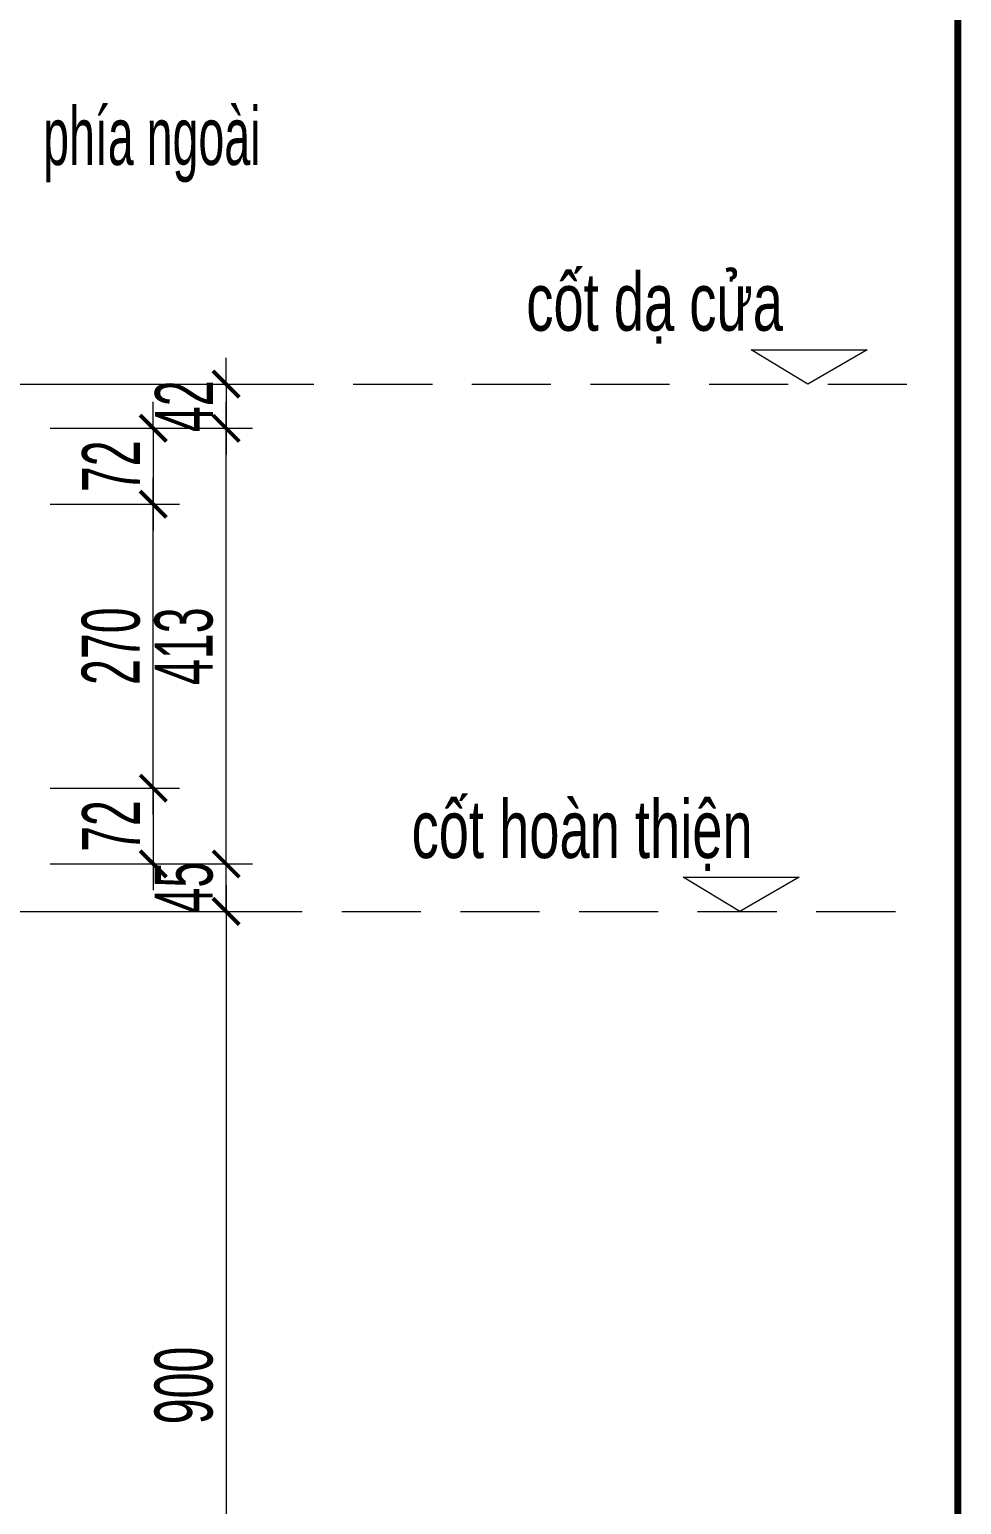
# Model space of a CAD drawing. Header units: millimetres. Extents: x 1336014 to 2939047, y -333549 to -60566.
# Drawn here: x 1474836 to 1475720, y -215503 to -214103 of the extents above; entities that cross this region are included whole.
import ezdxf

# ---------------------------------------------------------------- set-up
doc = ezdxf.new("R2010")
doc.units = ezdxf.units.MM
doc.header["$MEASUREMENT"] = 0
doc.linetypes.add('$1$HIDDEN', pattern=[0.375, 0.25, -0.125])
doc.linetypes.add('DASHDOT', pattern=[1, 0.5, -0.25, 0, -0.25])
for name, color, linetype, lineweight in [('.A-net Truc', 79, 'DASHDOT', 15), ('05.Text', 253, 'Continuous', 18), ('08.Dim', 156, 'Continuous', 15), ('10.Text', 254, 'Continuous', 18), ('11.Khung bo', 32, 'Continuous', 50), ('AUDIT_I_160217234026-0', 7, 'Continuous', 5)]:
    doc.layers.add(name, color=color, linetype=linetype, lineweight=lineweight)
doc.styles.add('TT5_Text Dim', font='hoatbif.shx', dxfattribs={"width": 0.6})
doc.dimstyles.new('TT5_Dim 1-25', dxfattribs={"dimscale": 25, "dimtxt": 2.2, "dimasz": 1, "dimexe": 1, "dimexo": 0, "dimgap": 0.5, "dimtad": 1, "dimdec": 0, "dimzin": 0, "dimdsep": 46, "dimtxsty": 'TT5_Text Dim', "dimblk": 'ARCHTICK', "dimcen": 0, "dimdle": 1, "dimclrd": 256, "dimclre": 256, "dimclrt": 1, "dimadec": 0, "dimazin": 0, "dimtfac": 0.015, "dimtdec": 0, "dimtix": 1, "dimtmove": 2, "dimatfit": 3, "dimldrblk": 'DOT', "dimfxl": 1, "dimtolj": 1, "dimtzin": 0, "dimlwd": -1, "dimlwe": -1, "dimarcsym": 1})

# ---------------------------------------------------------------- blocks, each defined once
blk = doc.blocks.new('100')
at = {"layer": '11.Khung bo', "const_width": 26.7}
blk.add_lwpolyline([(1860913, -945239.8), (1860913, -916940.1), (1896062.6, -916940.1), (1896062.6, -945239.8)], close=True, dxfattribs=at)
blk.add_lwpolyline([(1860913, -945239.8), (1860913, -916940.1), (1896062.6, -916940.1), (1896062.6, -945239.8)], close=True, dxfattribs=at)
blk.add_lwpolyline([(1860913, -945239.8), (1860913, -916940.1), (1896062.6, -916940.1), (1896062.6, -945239.8)], close=True, dxfattribs=at)
blk = doc.blocks.new('_ARCHTICK')
at = {"const_width": 0.15}
blk.add_lwpolyline([(-0.5, -0.5), (0.5, 0.5)], dxfattribs=at)
blk = doc.blocks.new('*D2184')
at = {"layer": '08.Dim', "ltscale": 200, "transparency": 16777216}
for p, q in [((1475022.5, -214915), (1475022.5, -215865)), ((1474855.5, -214940), (1475047.5, -214940)), ((1474855.5, -215840), (1475047.5, -215840))]:
    blk.add_line(p, q, dxfattribs=at)
at = {"layer": 'Defpoints', "color": 0, "ltscale": 200, "transparency": 16777216}
for p in [(1474855.5, -214940), (1474855.5, -215840), (1475022.5, -215840)]:
    blk.add_point(p, dxfattribs=at)
at = {"layer": '08.Dim', "ltscale": 200, "transparency": 16777216, "xscale": 25, "yscale": 25, "zscale": 25}
for p, rotation in [((1475022.5, -214940), 90), ((1475022.5, -215840), 270)]:
    blk.add_blockref('_ARCHTICK', p, dxfattribs=dict(at, rotation=rotation))
at = {"layer": '08.Dim', "color": 1, "ltscale": 200, "transparency": 16777216, "insert": (1474982.5, -215390), "char_height": 55, "attachment_point": 5, "rotation": 90, "style": 'TT5_Text Dim'}
blk.add_mtext('\\A1;900', dxfattribs=at)
blk = doc.blocks.new('_DOT')
blk.add_line((-0.5, 0), (-1, 0))
at = {"const_width": 0.5}
blk.add_lwpolyline([(-0.25, 0, 1), (0.25, 0, 1)], format="xyb", close=True, dxfattribs=at)
blk = doc.blocks.new('*D2216')
at = {"layer": '08.Dim', "ltscale": 200, "transparency": 16777216}
for p, q in [((1475022.5, -214920), (1475022.5, -214456.5)), ((1474855.5, -214481.5), (1475047.5, -214481.5)), ((1474855.5, -214895), (1475047.5, -214895))]:
    blk.add_line(p, q, dxfattribs=at)
at = {"layer": 'Defpoints', "color": 0, "ltscale": 200, "transparency": 16777216}
for p in [(1474855.5, -214481.5), (1475022.5, -214481.5), (1474855.5, -214895)]:
    blk.add_point(p, dxfattribs=at)
at = {"layer": '08.Dim', "ltscale": 200, "transparency": 16777216, "xscale": 25, "yscale": 25, "zscale": 25}
for p, rotation in [((1475022.5, -214481.5), 90), ((1475022.5, -214895), 270)]:
    blk.add_blockref('_ARCHTICK', p, dxfattribs=dict(at, rotation=rotation))
at = {"layer": '08.Dim', "color": 1, "ltscale": 200, "transparency": 16777216, "insert": (1474982.5, -214688.3), "char_height": 55, "attachment_point": 5, "rotation": 90, "style": 'TT5_Text Dim'}
blk.add_mtext('\\A1;413', dxfattribs=at)
blk = doc.blocks.new('*D2214')
at = {"layer": '08.Dim', "ltscale": 200, "transparency": 16777216}
for p, q in [((1474953.4, -214848), (1474953.4, -214528.5)), ((1474855.5, -214553.5), (1474978.4, -214553.5)), ((1474855.5, -214823), (1474978.4, -214823))]:
    blk.add_line(p, q, dxfattribs=at)
at = {"layer": 'Defpoints', "color": 0, "ltscale": 200, "transparency": 16777216}
for p in [(1474855.5, -214553.5), (1474953.4, -214553.5), (1474855.5, -214823)]:
    blk.add_point(p, dxfattribs=at)
at = {"layer": '08.Dim', "ltscale": 200, "transparency": 16777216, "xscale": 25, "yscale": 25, "zscale": 25}
for p, rotation in [((1474953.4, -214553.5), 90), ((1474953.4, -214823), 270)]:
    blk.add_blockref('_ARCHTICK', p, dxfattribs=dict(at, rotation=rotation))
at = {"layer": '08.Dim', "color": 1, "ltscale": 200, "transparency": 16777216, "insert": (1474913.4, -214688.3), "char_height": 55, "attachment_point": 5, "rotation": 90, "style": 'TT5_Text Dim'}
blk.add_mtext('\\A1;270', dxfattribs=at)
blk = doc.blocks.new('*D2220')
at = {"layer": '08.Dim', "ltscale": 200, "transparency": 16777216}
for p, q in [((1475022.5, -214895), (1475022.5, -214870)), ((1474855.5, -214895), (1475047.5, -214895)), ((1475022.5, -214940), (1475022.5, -214895)), ((1474855.5, -214940), (1475047.5, -214940)), ((1475022.5, -214940), (1475022.5, -214965))]:
    blk.add_line(p, q, dxfattribs=at)
at = {"layer": 'Defpoints', "color": 0, "ltscale": 200, "transparency": 16777216}
for p in [(1474855.5, -214895), (1475022.5, -214895), (1474855.5, -214940)]:
    blk.add_point(p, dxfattribs=at)
at = {"layer": '08.Dim', "ltscale": 200, "transparency": 16777216, "xscale": 25, "yscale": 25, "zscale": 25}
for p, rotation in [((1475022.5, -214895), 270), ((1475022.5, -214940), 90)]:
    blk.add_blockref('_ARCHTICK', p, dxfattribs=dict(at, rotation=rotation))
at = {"layer": '08.Dim', "color": 1, "ltscale": 200, "transparency": 16777216, "insert": (1474982.5, -214917.5), "char_height": 55, "attachment_point": 5, "rotation": 90, "style": 'TT5_Text Dim'}
blk.add_mtext('\\A1;45', dxfattribs=at)
blk = doc.blocks.new('*D2221')
at = {"layer": '08.Dim', "ltscale": 200, "transparency": 16777216}
for p, q in [((1474953.4, -214823), (1474953.4, -214798)), ((1474855.5, -214823), (1474978.4, -214823)), ((1474953.4, -214823), (1474953.4, -214895)), ((1474855.5, -214895), (1474978.4, -214895)), ((1474953.4, -214895), (1474953.4, -214920))]:
    blk.add_line(p, q, dxfattribs=at)
at = {"layer": 'Defpoints', "color": 0, "ltscale": 200, "transparency": 16777216}
for p in [(1474855.5, -214823), (1474855.5, -214895), (1474953.4, -214895)]:
    blk.add_point(p, dxfattribs=at)
at = {"layer": '08.Dim', "ltscale": 200, "transparency": 16777216, "xscale": 25, "yscale": 25, "zscale": 25}
for p, rotation in [((1474953.4, -214823), 270), ((1474953.4, -214895), 90)]:
    blk.add_blockref('_ARCHTICK', p, dxfattribs=dict(at, rotation=rotation))
at = {"layer": '08.Dim', "color": 1, "ltscale": 200, "transparency": 16777216, "insert": (1474913.4, -214859), "char_height": 55, "attachment_point": 5, "rotation": 90, "style": 'TT5_Text Dim'}
blk.add_mtext('\\A1;72', dxfattribs=at)
blk = doc.blocks.new('*D2222')
at = {"layer": '08.Dim', "ltscale": 200, "transparency": 16777216}
for p, q in [((1474953.4, -214481.5), (1474953.4, -214456.5)), ((1474855.5, -214481.5), (1474978.4, -214481.5)), ((1474953.4, -214481.5), (1474953.4, -214553.5)), ((1474855.5, -214553.5), (1474978.4, -214553.5)), ((1474953.4, -214553.5), (1474953.4, -214578.5))]:
    blk.add_line(p, q, dxfattribs=at)
at = {"layer": 'Defpoints', "color": 0, "ltscale": 200, "transparency": 16777216}
for p in [(1474855.5, -214481.5), (1474855.5, -214553.5), (1474953.4, -214553.5)]:
    blk.add_point(p, dxfattribs=at)
at = {"layer": '08.Dim', "ltscale": 200, "transparency": 16777216, "xscale": 25, "yscale": 25, "zscale": 25}
for p, rotation in [((1474953.4, -214481.5), 270), ((1474953.4, -214553.5), 90)]:
    blk.add_blockref('_ARCHTICK', p, dxfattribs=dict(at, rotation=rotation))
at = {"layer": '08.Dim', "color": 1, "ltscale": 200, "transparency": 16777216, "insert": (1474913.4, -214517.5), "char_height": 55, "attachment_point": 5, "rotation": 90, "style": 'TT5_Text Dim'}
blk.add_mtext('\\A1;72', dxfattribs=at)
blk = doc.blocks.new('*D2223')
at = {"layer": '08.Dim', "ltscale": 200, "transparency": 16777216}
for p, q in [((1475022.5, -214439.5), (1475022.5, -214414.5)), ((1474855.5, -214439.5), (1475047.5, -214439.5)), ((1475022.5, -214439.5), (1475022.5, -214481.5)), ((1474855.5, -214481.5), (1475047.5, -214481.5)), ((1475022.5, -214481.5), (1475022.5, -214506.5))]:
    blk.add_line(p, q, dxfattribs=at)
at = {"layer": 'Defpoints', "color": 0, "ltscale": 200, "transparency": 16777216}
for p in [(1474855.5, -214439.5), (1474855.5, -214481.5), (1475022.5, -214481.5)]:
    blk.add_point(p, dxfattribs=at)
at = {"layer": '08.Dim', "ltscale": 200, "transparency": 16777216, "xscale": 25, "yscale": 25, "zscale": 25}
for p, rotation in [((1475022.5, -214439.5), 270), ((1475022.5, -214481.5), 90)]:
    blk.add_blockref('_ARCHTICK', p, dxfattribs=dict(at, rotation=rotation))
at = {"layer": '08.Dim', "color": 1, "ltscale": 200, "transparency": 16777216, "insert": (1474982.5, -214460.5), "char_height": 55, "attachment_point": 5, "rotation": 90, "style": 'TT5_Text Dim'}
blk.add_mtext('\\A1;42', dxfattribs=at)

msp = doc.modelspace()

# ---------------------------------------------------------------- linework, layer by layer
at = {"layer": '.A-net Truc', "linetype": '$1$HIDDEN', "ltscale": 300}
for p, q in [((1471543.1, -214439.5), (1475696.7, -214439.5)), ((1467369.7, -214940), (1475676.4, -214940))]:
    msp.add_line(p, q, dxfattribs=at)
at = {"layer": 'AUDIT_I_160217234026-0'}
for points in [[(1475574.1, -214439.5), (1475520.3, -214407), (1475630.4, -214407)], [(1475509.7, -214940), (1475455.9, -214907.5), (1475566, -214907.5)]]:
    msp.add_lwpolyline(points, close=True, dxfattribs=at)

# ---------------------------------------------------------------- block references
at = {"layer": '05.Text', "xscale": 0.25, "yscale": 0.25, "zscale": 0.25}
msp.add_blockref('100', (1001700.9, 16944.5), dxfattribs=at)

# ---------------------------------------------------------------- texts
at = {"layer": '05.Text', "insert": (1475055.1, -214212.4), "char_height": 55, "attachment_point": 6, "style": 'TT5_Text Dim'}
msp.add_mtext('phÝa ngoµi', dxfattribs=at)
at = {"layer": '10.Text', "style": 'TT5_Text Dim', "width": 0.7}
for s, p in [('cèt d¹ cöa', (1475307.2, -214388.9)), ('cèt hoµn thiÖn', (1475198.4, -214889.4))]:
    msp.add_text(s, height=55, dxfattribs=at).set_placement(p)

# ---------------------------------------------------------------- dimensions: what is measured, and where the dimension line sits
at = {"layer": '08.Dim', "ltscale": 200}
for base, p1, p2, picture, middle in [((1475022.5, -214481.5), (1474855.5, -214439.5), (1474855.5, -214481.5), '*D2223', (1474982.5, -214460.5)), ((1475022.50565, -214481.51879), (1474855.5, -214895.01878), (1474855.5, -214481.51879), '*D2216', (1474982.50565, -214688.26878)), ((1474953.4, -214553.5), (1474855.5, -214481.5), (1474855.5, -214553.5), '*D2222', (1474913.4, -214517.5)), ((1474953.3915, -214553.5164), (1474855.5, -214823.0315), (1474855.5, -214553.5164), '*D2214', (1474913.3915, -214688.2739)), ((1474953.4, -214895), (1474855.5, -214823), (1474855.5, -214895), '*D2221', (1474913.4, -214859)), ((1475022.5, -214895), (1474855.5, -214940), (1474855.5, -214895), '*D2220', (1474982.5, -214917.5)), ((1475022.5, -215840), (1474855.5, -214940), (1474855.5, -215840), '*D2184', (1474982.5, -215390))]:
    dim = msp.add_linear_dim(base=base, p1=p1, p2=p2, angle=90, dimstyle='TT5_Dim 1-25', dxfattribs=at)
    dim.commit()
    dim.dimension.update_dxf_attribs({"geometry": picture, "text_midpoint": middle})

doc.saveas('drawing.dxf')
